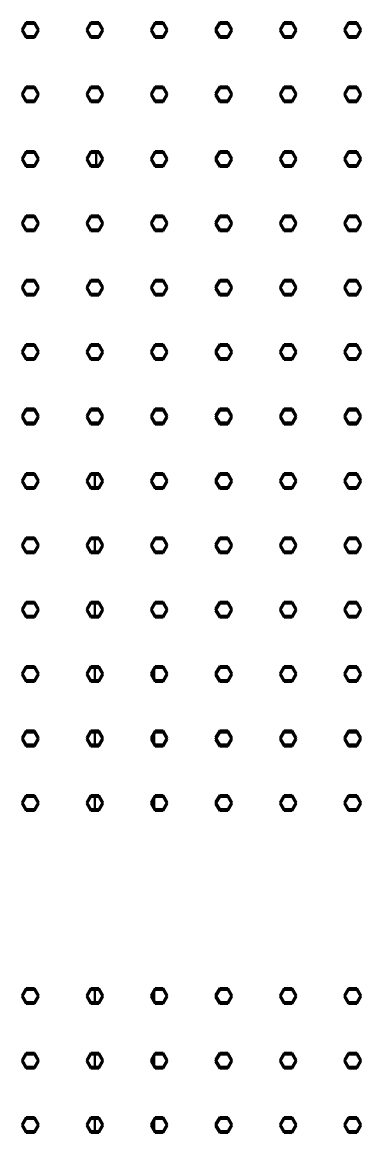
# Model space of a CAD drawing. Header units: millimetres. Extents: x 0 to 60, y -13 to 120.
# Drawn here: x 17.7 to 27.71, y 20.3 to 53.16 of the extents above; entities that cross this region are included whole.
import ezdxf

# ---------------------------------------------------------------- set-up
doc = ezdxf.new("R2010")
doc.units = ezdxf.units.MM
doc.layers.add('Visible (ANSI)', color=7, linetype='Continuous', lineweight=50)

msp = doc.modelspace()

# ---------------------------------------------------------------- linework, layer by layer
at = {"layer": 'Visible (ANSI)'}
for p, q in [((17.702, 52.956), (17.821, 53.163)), ((17.702, 52.906), (17.821, 53.112)), ((17.821, 52.75), (17.702, 52.956)), ((17.821, 52.699), (17.702, 52.906)), ((17.821, 53.163), (18.06, 53.163)), ((17.821, 53.112), (18.06, 53.112)), ((18.06, 53.163), (18.179, 52.956)), ((18.06, 53.112), (18.179, 52.906)), ((18.179, 52.956), (18.06, 52.75)), ((18.179, 52.906), (18.06, 52.699)), ((19.607, 52.956), (19.727, 53.163)), ((19.607, 52.906), (19.727, 53.112)), ((19.727, 52.75), (19.607, 52.956)), ((19.727, 52.699), (19.607, 52.906)), ((19.727, 53.163), (19.965, 53.163)), ((19.727, 53.112), (19.965, 53.112)), ((19.965, 53.163), (20.085, 52.956)), ((19.965, 53.112), (20.085, 52.906)), ((20.085, 52.956), (19.965, 52.75)), ((20.085, 52.906), (19.965, 52.699)), ((21.513, 52.956), (21.632, 53.163)), ((21.513, 52.906), (21.632, 53.112)), ((21.632, 52.75), (21.513, 52.956)), ((21.632, 52.699), (21.513, 52.906)), ((21.632, 53.163), (21.871, 53.163)), ((21.632, 53.112), (21.871, 53.112)), ((21.871, 53.163), (21.99, 52.956)), ((21.871, 53.112), (21.99, 52.906)), ((21.99, 52.956), (21.871, 52.75)), ((21.99, 52.906), (21.871, 52.699)), ((23.418, 52.956), (23.538, 53.163)), ((23.418, 52.906), (23.538, 53.112)), ((23.538, 52.75), (23.418, 52.956)), ((23.538, 52.699), (23.418, 52.906)), ((23.538, 53.163), (23.776, 53.163)), ((23.538, 53.112), (23.776, 53.112)), ((23.776, 53.163), (23.896, 52.956)), ((23.776, 53.112), (23.896, 52.906)), ((23.896, 52.956), (23.776, 52.75)), ((23.896, 52.906), (23.776, 52.699)), ((25.324, 52.956), (25.443, 53.163)), ((25.324, 52.906), (25.443, 53.112)), ((25.443, 52.75), (25.324, 52.956)), ((25.443, 52.699), (25.324, 52.906)), ((25.443, 53.163), (25.682, 53.163)), ((25.443, 53.112), (25.682, 53.112)), ((25.682, 53.163), (25.801, 52.956)), ((25.682, 53.112), (25.801, 52.906)), ((25.801, 52.956), (25.682, 52.75)), ((25.801, 52.906), (25.682, 52.699)), ((27.229, 52.956), (27.349, 53.163)), ((27.229, 52.906), (27.349, 53.112)), ((27.349, 52.75), (27.229, 52.956)), ((27.349, 52.699), (27.229, 52.906)), ((27.349, 53.163), (27.588, 53.163)), ((27.349, 53.112), (27.588, 53.112)), ((27.588, 53.163), (27.707, 52.956)), ((27.588, 53.112), (27.707, 52.906)), ((27.707, 52.956), (27.588, 52.75)), ((27.707, 52.906), (27.588, 52.699)), ((18.06, 52.75), (17.821, 52.75)), ((18.06, 52.699), (17.821, 52.699)), ((19.965, 52.75), (19.727, 52.75)), ((19.965, 52.699), (19.727, 52.699)), ((21.871, 52.75), (21.632, 52.75)), ((21.871, 52.699), (21.632, 52.699)), ((23.776, 52.75), (23.538, 52.75)), ((23.776, 52.699), (23.538, 52.699)), ((25.682, 52.75), (25.443, 52.75)), ((25.682, 52.699), (25.443, 52.699)), ((27.588, 52.75), (27.349, 52.75)), ((27.588, 52.699), (27.349, 52.699)), ((17.702, 51.051), (17.821, 51.258)), ((17.702, 51), (17.821, 51.207)), ((17.821, 50.844), (17.702, 51.051)), ((17.821, 50.793), (17.702, 51)), ((17.821, 51.258), (18.06, 51.258)), ((17.821, 51.207), (18.06, 51.207)), ((18.06, 51.258), (18.179, 51.051)), ((18.06, 51.207), (18.179, 51)), ((18.179, 51.051), (18.06, 50.844)), ((18.179, 51), (18.06, 50.793)), ((19.607, 51.051), (19.727, 51.258)), ((19.607, 51), (19.727, 51.207)), ((19.727, 50.844), (19.607, 51.051)), ((19.727, 50.793), (19.607, 51)), ((19.727, 51.258), (19.965, 51.258)), ((19.727, 51.207), (19.965, 51.207)), ((19.965, 51.258), (20.085, 51.051)), ((19.965, 51.207), (20.085, 51)), ((20.085, 51.051), (19.965, 50.844)), ((20.085, 51), (19.965, 50.793)), ((21.513, 51.051), (21.632, 51.258)), ((21.513, 51), (21.632, 51.207)), ((21.632, 50.844), (21.513, 51.051)), ((21.632, 50.793), (21.513, 51)), ((21.632, 51.258), (21.871, 51.258)), ((21.632, 51.207), (21.871, 51.207)), ((21.871, 51.258), (21.99, 51.051)), ((21.871, 51.207), (21.99, 51)), ((21.99, 51.051), (21.871, 50.844)), ((21.99, 51), (21.871, 50.793)), ((23.418, 51.051), (23.538, 51.258)), ((23.418, 51), (23.538, 51.207)), ((23.538, 50.844), (23.418, 51.051)), ((23.538, 50.793), (23.418, 51)), ((23.538, 51.258), (23.776, 51.258)), ((23.538, 51.207), (23.776, 51.207)), ((23.776, 51.258), (23.896, 51.051)), ((23.776, 51.207), (23.896, 51)), ((23.896, 51.051), (23.776, 50.844)), ((23.896, 51), (23.776, 50.793)), ((25.324, 51.051), (25.443, 51.258)), ((25.324, 51), (25.443, 51.207)), ((25.443, 50.844), (25.324, 51.051)), ((25.443, 50.793), (25.324, 51)), ((25.443, 51.258), (25.682, 51.258)), ((25.443, 51.207), (25.682, 51.207)), ((25.682, 51.258), (25.801, 51.051)), ((25.682, 51.207), (25.801, 51)), ((25.801, 51.051), (25.682, 50.844)), ((25.801, 51), (25.682, 50.793)), ((27.229, 51.051), (27.349, 51.258)), ((27.229, 51), (27.349, 51.207)), ((27.349, 50.844), (27.229, 51.051)), ((27.349, 50.793), (27.229, 51)), ((27.349, 51.258), (27.588, 51.258)), ((27.349, 51.207), (27.588, 51.207)), ((27.588, 51.258), (27.707, 51.051)), ((27.588, 51.207), (27.707, 51)), ((27.707, 51.051), (27.588, 50.844)), ((27.707, 51), (27.588, 50.793)), ((18.06, 50.844), (17.821, 50.844)), ((18.06, 50.793), (17.821, 50.793)), ((19.965, 50.844), (19.727, 50.844)), ((19.965, 50.793), (19.727, 50.793)), ((21.871, 50.844), (21.632, 50.844)), ((21.871, 50.793), (21.632, 50.793)), ((23.776, 50.844), (23.538, 50.844)), ((23.776, 50.793), (23.538, 50.793)), ((25.682, 50.844), (25.443, 50.844)), ((25.682, 50.793), (25.443, 50.793)), ((27.588, 50.844), (27.349, 50.844)), ((27.588, 50.793), (27.349, 50.793)), ((17.702, 49.145), (17.821, 49.352)), ((17.702, 49.094), (17.821, 49.301)), ((17.821, 49.352), (18.06, 49.352)), ((17.821, 49.301), (18.06, 49.301)), ((18.06, 49.352), (18.179, 49.145)), ((18.06, 49.301), (18.179, 49.094)), ((19.607, 49.145), (19.727, 49.352)), ((19.607, 49.094), (19.727, 49.301)), ((19.727, 49.352), (19.965, 49.352)), ((19.727, 49.301), (19.965, 49.301)), ((19.889, 48.938), (19.889, 49.301)), ((19.965, 49.352), (20.085, 49.145)), ((19.965, 49.301), (20.085, 49.094)), ((21.513, 49.145), (21.632, 49.352)), ((21.513, 49.094), (21.632, 49.301)), ((21.632, 49.352), (21.871, 49.352)), ((21.632, 49.301), (21.871, 49.301)), ((21.871, 49.352), (21.99, 49.145)), ((21.871, 49.301), (21.99, 49.094)), ((23.418, 49.145), (23.538, 49.352)), ((23.418, 49.094), (23.538, 49.301)), ((23.538, 49.352), (23.776, 49.352)), ((23.538, 49.301), (23.776, 49.301)), ((23.776, 49.352), (23.896, 49.145)), ((23.776, 49.301), (23.896, 49.094)), ((25.324, 49.145), (25.443, 49.352)), ((25.324, 49.094), (25.443, 49.301)), ((25.443, 49.352), (25.682, 49.352)), ((25.443, 49.301), (25.682, 49.301)), ((25.682, 49.352), (25.801, 49.145)), ((25.682, 49.301), (25.801, 49.094)), ((27.229, 49.145), (27.349, 49.352)), ((27.229, 49.094), (27.349, 49.301)), ((27.349, 49.352), (27.588, 49.352)), ((27.349, 49.301), (27.588, 49.301)), ((27.588, 49.352), (27.707, 49.145)), ((27.588, 49.301), (27.707, 49.094)), ((17.821, 48.938), (17.702, 49.145)), ((17.821, 48.888), (17.702, 49.094)), ((18.179, 49.145), (18.06, 48.938)), ((18.179, 49.094), (18.06, 48.888)), ((19.727, 48.938), (19.607, 49.145)), ((19.727, 48.888), (19.607, 49.094)), ((20.085, 49.145), (19.965, 48.938)), ((20.085, 49.094), (19.965, 48.888)), ((21.632, 48.938), (21.513, 49.145)), ((21.632, 48.888), (21.513, 49.094)), ((21.99, 49.145), (21.871, 48.938)), ((21.99, 49.094), (21.871, 48.888)), ((23.538, 48.938), (23.418, 49.145)), ((23.538, 48.888), (23.418, 49.094)), ((23.896, 49.145), (23.776, 48.938)), ((23.896, 49.094), (23.776, 48.888)), ((25.443, 48.938), (25.324, 49.145)), ((25.443, 48.888), (25.324, 49.094)), ((25.801, 49.145), (25.682, 48.938)), ((25.801, 49.094), (25.682, 48.888)), ((27.349, 48.938), (27.229, 49.145)), ((27.349, 48.888), (27.229, 49.094)), ((27.707, 49.145), (27.588, 48.938)), ((27.707, 49.094), (27.588, 48.888)), ((18.06, 48.938), (17.821, 48.938)), ((18.06, 48.888), (17.821, 48.888)), ((19.965, 48.938), (19.727, 48.938)), ((19.965, 48.888), (19.727, 48.888)), ((21.871, 48.938), (21.632, 48.938)), ((21.871, 48.888), (21.632, 48.888)), ((23.776, 48.938), (23.538, 48.938)), ((23.776, 48.888), (23.538, 48.888)), ((25.682, 48.938), (25.443, 48.938)), ((25.682, 48.888), (25.443, 48.888)), ((27.588, 48.938), (27.349, 48.938)), ((27.588, 48.888), (27.349, 48.888)), ((17.702, 47.24), (17.821, 47.447)), ((17.702, 47.189), (17.821, 47.396)), ((17.821, 47.447), (18.06, 47.447)), ((17.821, 47.396), (18.06, 47.396)), ((18.06, 47.447), (18.179, 47.24)), ((18.06, 47.396), (18.179, 47.189)), ((19.607, 47.24), (19.727, 47.447)), ((19.607, 47.189), (19.727, 47.396)), ((19.727, 47.447), (19.965, 47.447)), ((19.727, 47.396), (19.965, 47.396)), ((19.965, 47.447), (20.085, 47.24)), ((19.965, 47.396), (20.085, 47.189)), ((21.513, 47.24), (21.632, 47.447)), ((21.513, 47.189), (21.632, 47.396)), ((21.632, 47.447), (21.871, 47.447)), ((21.632, 47.396), (21.871, 47.396)), ((21.871, 47.447), (21.99, 47.24)), ((21.871, 47.396), (21.99, 47.189)), ((23.418, 47.24), (23.538, 47.447)), ((23.418, 47.189), (23.538, 47.396)), ((23.538, 47.447), (23.776, 47.447)), ((23.538, 47.396), (23.776, 47.396)), ((23.776, 47.447), (23.896, 47.24)), ((23.776, 47.396), (23.896, 47.189)), ((25.324, 47.24), (25.443, 47.447)), ((25.324, 47.189), (25.443, 47.396)), ((25.443, 47.447), (25.682, 47.447)), ((25.443, 47.396), (25.682, 47.396)), ((25.682, 47.447), (25.801, 47.24)), ((25.682, 47.396), (25.801, 47.189)), ((27.229, 47.24), (27.349, 47.447)), ((27.229, 47.189), (27.349, 47.396)), ((27.349, 47.447), (27.588, 47.447)), ((27.349, 47.396), (27.588, 47.396)), ((27.588, 47.447), (27.707, 47.24)), ((27.588, 47.396), (27.707, 47.189)), ((17.821, 47.033), (17.702, 47.24)), ((17.821, 46.982), (17.702, 47.189)), ((18.06, 47.033), (17.821, 47.033)), ((18.179, 47.24), (18.06, 47.033)), ((18.179, 47.189), (18.06, 46.982)), ((19.727, 47.033), (19.607, 47.24)), ((19.727, 46.982), (19.607, 47.189)), ((19.965, 47.033), (19.727, 47.033)), ((20.085, 47.24), (19.965, 47.033)), ((20.085, 47.189), (19.965, 46.982)), ((21.632, 47.033), (21.513, 47.24)), ((21.632, 46.982), (21.513, 47.189)), ((21.871, 47.033), (21.632, 47.033)), ((21.99, 47.24), (21.871, 47.033)), ((21.99, 47.189), (21.871, 46.982)), ((23.538, 47.033), (23.418, 47.24)), ((23.538, 46.982), (23.418, 47.189)), ((23.776, 47.033), (23.538, 47.033)), ((23.896, 47.24), (23.776, 47.033)), ((23.896, 47.189), (23.776, 46.982)), ((25.443, 47.033), (25.324, 47.24)), ((25.443, 46.982), (25.324, 47.189)), ((25.682, 47.033), (25.443, 47.033)), ((25.801, 47.24), (25.682, 47.033)), ((25.801, 47.189), (25.682, 46.982)), ((27.349, 47.033), (27.229, 47.24)), ((27.349, 46.982), (27.229, 47.189)), ((27.588, 47.033), (27.349, 47.033)), ((27.707, 47.24), (27.588, 47.033)), ((27.707, 47.189), (27.588, 46.982)), ((18.06, 46.982), (17.821, 46.982)), ((19.965, 46.982), (19.727, 46.982)), ((21.871, 46.982), (21.632, 46.982)), ((23.776, 46.982), (23.538, 46.982)), ((25.682, 46.982), (25.443, 46.982)), ((27.588, 46.982), (27.349, 46.982)), ((17.702, 45.334), (17.821, 45.541)), ((17.702, 45.283), (17.821, 45.49)), ((17.821, 45.541), (18.06, 45.541)), ((17.821, 45.49), (18.06, 45.49)), ((18.06, 45.541), (18.179, 45.334)), ((18.06, 45.49), (18.179, 45.283)), ((19.607, 45.334), (19.727, 45.541)), ((19.607, 45.283), (19.727, 45.49)), ((19.727, 45.541), (19.965, 45.541)), ((19.727, 45.49), (19.965, 45.49)), ((19.965, 45.541), (20.085, 45.334)), ((19.965, 45.49), (20.085, 45.283)), ((21.513, 45.334), (21.632, 45.541)), ((21.513, 45.283), (21.632, 45.49)), ((21.632, 45.541), (21.871, 45.541)), ((21.632, 45.49), (21.871, 45.49)), ((21.871, 45.541), (21.99, 45.334)), ((21.871, 45.49), (21.99, 45.283)), ((23.418, 45.334), (23.538, 45.541)), ((23.418, 45.283), (23.538, 45.49)), ((23.538, 45.541), (23.776, 45.541)), ((23.538, 45.49), (23.776, 45.49)), ((23.776, 45.541), (23.896, 45.334)), ((23.776, 45.49), (23.896, 45.283)), ((25.324, 45.334), (25.443, 45.541)), ((25.324, 45.283), (25.443, 45.49)), ((25.443, 45.541), (25.682, 45.541)), ((25.443, 45.49), (25.682, 45.49)), ((25.682, 45.541), (25.801, 45.334)), ((25.682, 45.49), (25.801, 45.283)), ((27.229, 45.334), (27.349, 45.541)), ((27.229, 45.283), (27.349, 45.49)), ((27.349, 45.541), (27.588, 45.541)), ((27.349, 45.49), (27.588, 45.49)), ((27.588, 45.541), (27.707, 45.334)), ((27.588, 45.49), (27.707, 45.283)), ((17.821, 45.127), (17.702, 45.334)), ((17.821, 45.076), (17.702, 45.283)), ((18.06, 45.127), (17.821, 45.127)), ((18.06, 45.076), (17.821, 45.076)), ((18.179, 45.334), (18.06, 45.127)), ((18.179, 45.283), (18.06, 45.076)), ((19.727, 45.127), (19.607, 45.334)), ((19.727, 45.076), (19.607, 45.283)), ((19.965, 45.127), (19.727, 45.127)), ((19.965, 45.076), (19.727, 45.076)), ((20.085, 45.334), (19.965, 45.127)), ((20.085, 45.283), (19.965, 45.076)), ((21.632, 45.127), (21.513, 45.334)), ((21.632, 45.076), (21.513, 45.283)), ((21.871, 45.127), (21.632, 45.127)), ((21.871, 45.076), (21.632, 45.076)), ((21.99, 45.334), (21.871, 45.127)), ((21.99, 45.283), (21.871, 45.076)), ((23.538, 45.127), (23.418, 45.334)), ((23.538, 45.076), (23.418, 45.283)), ((23.776, 45.127), (23.538, 45.127)), ((23.776, 45.076), (23.538, 45.076)), ((23.896, 45.334), (23.776, 45.127)), ((23.896, 45.283), (23.776, 45.076)), ((25.443, 45.127), (25.324, 45.334)), ((25.443, 45.076), (25.324, 45.283)), ((25.682, 45.127), (25.443, 45.127)), ((25.682, 45.076), (25.443, 45.076)), ((25.801, 45.334), (25.682, 45.127)), ((25.801, 45.283), (25.682, 45.076)), ((27.349, 45.127), (27.229, 45.334)), ((27.349, 45.076), (27.229, 45.283)), ((27.588, 45.127), (27.349, 45.127)), ((27.588, 45.076), (27.349, 45.076)), ((27.707, 45.334), (27.588, 45.127)), ((27.707, 45.283), (27.588, 45.076)), ((17.702, 43.429), (17.821, 43.635)), ((17.702, 43.378), (17.821, 43.585)), ((17.821, 43.222), (17.702, 43.429)), ((17.821, 43.171), (17.702, 43.378)), ((17.821, 43.635), (18.06, 43.635)), ((17.821, 43.585), (18.06, 43.585)), ((18.06, 43.635), (18.179, 43.429)), ((18.06, 43.585), (18.179, 43.378)), ((18.179, 43.429), (18.06, 43.222)), ((18.179, 43.378), (18.06, 43.171)), ((19.607, 43.429), (19.727, 43.635)), ((19.607, 43.378), (19.727, 43.585)), ((19.727, 43.222), (19.607, 43.429)), ((19.727, 43.171), (19.607, 43.378)), ((19.727, 43.635), (19.965, 43.635)), ((19.727, 43.585), (19.965, 43.585)), ((19.965, 43.635), (20.085, 43.429)), ((19.965, 43.585), (20.085, 43.378)), ((20.085, 43.429), (19.965, 43.222)), ((20.085, 43.378), (19.965, 43.171)), ((21.513, 43.429), (21.632, 43.635)), ((21.513, 43.378), (21.632, 43.585)), ((21.632, 43.222), (21.513, 43.429)), ((21.632, 43.171), (21.513, 43.378)), ((21.632, 43.635), (21.871, 43.635)), ((21.632, 43.585), (21.871, 43.585)), ((21.871, 43.635), (21.99, 43.429)), ((21.871, 43.585), (21.99, 43.378)), ((21.99, 43.429), (21.871, 43.222)), ((21.99, 43.378), (21.871, 43.171)), ((23.418, 43.429), (23.538, 43.635)), ((23.418, 43.378), (23.538, 43.585)), ((23.538, 43.222), (23.418, 43.429)), ((23.538, 43.171), (23.418, 43.378)), ((23.538, 43.635), (23.776, 43.635)), ((23.538, 43.585), (23.776, 43.585)), ((23.776, 43.635), (23.896, 43.429)), ((23.776, 43.585), (23.896, 43.378)), ((23.896, 43.429), (23.776, 43.222)), ((23.896, 43.378), (23.776, 43.171)), ((25.324, 43.429), (25.443, 43.635)), ((25.324, 43.378), (25.443, 43.585)), ((25.443, 43.222), (25.324, 43.429)), ((25.443, 43.171), (25.324, 43.378)), ((25.443, 43.635), (25.682, 43.635)), ((25.443, 43.585), (25.682, 43.585)), ((25.682, 43.635), (25.801, 43.429)), ((25.682, 43.585), (25.801, 43.378)), ((25.801, 43.429), (25.682, 43.222)), ((25.801, 43.378), (25.682, 43.171)), ((27.229, 43.429), (27.349, 43.635)), ((27.229, 43.378), (27.349, 43.585)), ((27.349, 43.222), (27.229, 43.429)), ((27.349, 43.171), (27.229, 43.378)), ((27.349, 43.635), (27.588, 43.635)), ((27.349, 43.585), (27.588, 43.585)), ((27.588, 43.635), (27.707, 43.429)), ((27.588, 43.585), (27.707, 43.378)), ((27.707, 43.429), (27.588, 43.222)), ((27.707, 43.378), (27.588, 43.171)), ((18.06, 43.222), (17.821, 43.222)), ((18.06, 43.171), (17.821, 43.171)), ((19.965, 43.222), (19.727, 43.222)), ((19.965, 43.171), (19.727, 43.171)), ((21.871, 43.222), (21.632, 43.222)), ((21.871, 43.171), (21.632, 43.171)), ((23.776, 43.222), (23.538, 43.222)), ((23.776, 43.171), (23.538, 43.171)), ((25.682, 43.222), (25.443, 43.222)), ((25.682, 43.171), (25.443, 43.171)), ((27.588, 43.222), (27.349, 43.222)), ((27.588, 43.171), (27.349, 43.171)), ((17.702, 41.523), (17.821, 41.73)), ((17.702, 41.472), (17.821, 41.679)), ((17.821, 41.316), (17.702, 41.523)), ((17.821, 41.265), (17.702, 41.472)), ((17.821, 41.73), (18.06, 41.73)), ((17.821, 41.679), (18.06, 41.679)), ((18.06, 41.73), (18.179, 41.523)), ((18.06, 41.679), (18.179, 41.472)), ((18.179, 41.523), (18.06, 41.316)), ((18.179, 41.472), (18.06, 41.265)), ((19.607, 41.523), (19.727, 41.73)), ((19.607, 41.472), (19.727, 41.679)), ((19.727, 41.316), (19.607, 41.523)), ((19.727, 41.265), (19.607, 41.472)), ((19.727, 41.73), (19.965, 41.73)), ((19.727, 41.679), (19.965, 41.679)), ((19.965, 41.73), (20.085, 41.523)), ((19.965, 41.679), (20.085, 41.472)), ((20.085, 41.523), (19.965, 41.316)), ((20.085, 41.472), (19.965, 41.265)), ((21.513, 41.523), (21.632, 41.73)), ((21.513, 41.472), (21.632, 41.679)), ((21.632, 41.316), (21.513, 41.523)), ((21.632, 41.265), (21.513, 41.472)), ((21.632, 41.73), (21.871, 41.73)), ((21.632, 41.679), (21.871, 41.679)), ((21.871, 41.73), (21.99, 41.523)), ((21.871, 41.679), (21.99, 41.472)), ((21.99, 41.523), (21.871, 41.316)), ((21.99, 41.472), (21.871, 41.265)), ((23.418, 41.523), (23.538, 41.73)), ((23.418, 41.472), (23.538, 41.679)), ((23.538, 41.316), (23.418, 41.523)), ((23.538, 41.265), (23.418, 41.472)), ((23.538, 41.73), (23.776, 41.73)), ((23.538, 41.679), (23.776, 41.679)), ((23.776, 41.73), (23.896, 41.523)), ((23.776, 41.679), (23.896, 41.472)), ((23.896, 41.523), (23.776, 41.316)), ((23.896, 41.472), (23.776, 41.265)), ((25.324, 41.523), (25.443, 41.73)), ((25.324, 41.472), (25.443, 41.679)), ((25.443, 41.316), (25.324, 41.523)), ((25.443, 41.265), (25.324, 41.472)), ((25.443, 41.73), (25.682, 41.73)), ((25.443, 41.679), (25.682, 41.679)), ((25.682, 41.73), (25.801, 41.523)), ((25.682, 41.679), (25.801, 41.472)), ((25.801, 41.523), (25.682, 41.316)), ((25.801, 41.472), (25.682, 41.265)), ((27.229, 41.523), (27.349, 41.73)), ((27.229, 41.472), (27.349, 41.679)), ((27.349, 41.316), (27.229, 41.523)), ((27.349, 41.265), (27.229, 41.472)), ((27.349, 41.73), (27.588, 41.73)), ((27.349, 41.679), (27.588, 41.679)), ((27.588, 41.73), (27.707, 41.523)), ((27.588, 41.679), (27.707, 41.472)), ((27.707, 41.523), (27.588, 41.316)), ((27.707, 41.472), (27.588, 41.265)), ((18.06, 41.316), (17.821, 41.316)), ((18.06, 41.265), (17.821, 41.265)), ((19.965, 41.316), (19.727, 41.316)), ((19.965, 41.265), (19.727, 41.265)), ((21.871, 41.316), (21.632, 41.316)), ((21.871, 41.265), (21.632, 41.265)), ((23.776, 41.316), (23.538, 41.316)), ((23.776, 41.265), (23.538, 41.265)), ((25.682, 41.316), (25.443, 41.316)), ((25.682, 41.265), (25.443, 41.265)), ((27.588, 41.316), (27.349, 41.316)), ((27.588, 41.265), (27.349, 41.265)), ((17.702, 39.617), (17.821, 39.824)), ((17.702, 39.567), (17.821, 39.773)), ((17.821, 39.824), (18.06, 39.824)), ((17.821, 39.773), (18.06, 39.773)), ((18.06, 39.824), (18.179, 39.617)), ((18.06, 39.773), (18.179, 39.567)), ((19.607, 39.617), (19.727, 39.824)), ((19.607, 39.567), (19.727, 39.773)), ((19.727, 39.824), (19.965, 39.824)), ((19.727, 39.773), (19.965, 39.773)), ((19.846, 39.411), (19.846, 39.773)), ((19.965, 39.824), (20.085, 39.617)), ((19.965, 39.773), (20.085, 39.567)), ((21.513, 39.617), (21.632, 39.824)), ((21.513, 39.567), (21.632, 39.773)), ((21.632, 39.824), (21.871, 39.824)), ((21.632, 39.773), (21.871, 39.773)), ((21.871, 39.824), (21.99, 39.617)), ((21.871, 39.773), (21.99, 39.567)), ((23.418, 39.617), (23.538, 39.824)), ((23.418, 39.567), (23.538, 39.773)), ((23.538, 39.824), (23.776, 39.824)), ((23.538, 39.773), (23.776, 39.773)), ((23.776, 39.824), (23.896, 39.617)), ((23.776, 39.773), (23.896, 39.567)), ((25.324, 39.617), (25.443, 39.824)), ((25.324, 39.567), (25.443, 39.773)), ((25.443, 39.824), (25.682, 39.824)), ((25.443, 39.773), (25.682, 39.773)), ((25.682, 39.824), (25.801, 39.617)), ((25.682, 39.773), (25.801, 39.567)), ((27.229, 39.617), (27.349, 39.824)), ((27.229, 39.567), (27.349, 39.773)), ((27.349, 39.824), (27.588, 39.824)), ((27.349, 39.773), (27.588, 39.773)), ((27.588, 39.824), (27.707, 39.617)), ((27.588, 39.773), (27.707, 39.567)), ((17.821, 39.411), (17.702, 39.617)), ((17.821, 39.36), (17.702, 39.567)), ((18.179, 39.617), (18.06, 39.411)), ((18.179, 39.567), (18.06, 39.36)), ((19.727, 39.411), (19.607, 39.617)), ((19.727, 39.36), (19.607, 39.567)), ((20.085, 39.617), (19.965, 39.411)), ((20.085, 39.567), (19.965, 39.36)), ((21.632, 39.411), (21.513, 39.617)), ((21.632, 39.36), (21.513, 39.567)), ((21.99, 39.617), (21.871, 39.411)), ((21.99, 39.567), (21.871, 39.36)), ((23.538, 39.411), (23.418, 39.617)), ((23.538, 39.36), (23.418, 39.567)), ((23.896, 39.617), (23.776, 39.411)), ((23.896, 39.567), (23.776, 39.36)), ((25.443, 39.411), (25.324, 39.617)), ((25.443, 39.36), (25.324, 39.567)), ((25.801, 39.617), (25.682, 39.411)), ((25.801, 39.567), (25.682, 39.36)), ((27.349, 39.411), (27.229, 39.617)), ((27.349, 39.36), (27.229, 39.567)), ((27.707, 39.617), (27.588, 39.411)), ((27.707, 39.567), (27.588, 39.36)), ((18.06, 39.411), (17.821, 39.411)), ((18.06, 39.36), (17.821, 39.36)), ((19.965, 39.411), (19.727, 39.411)), ((19.965, 39.36), (19.727, 39.36)), ((21.871, 39.411), (21.632, 39.411)), ((21.871, 39.36), (21.632, 39.36)), ((23.776, 39.411), (23.538, 39.411)), ((23.776, 39.36), (23.538, 39.36)), ((25.682, 39.411), (25.443, 39.411)), ((25.682, 39.36), (25.443, 39.36)), ((27.588, 39.411), (27.349, 39.411)), ((27.588, 39.36), (27.349, 39.36)), ((17.702, 37.712), (17.821, 37.919)), ((17.702, 37.661), (17.821, 37.868)), ((17.821, 37.919), (18.06, 37.919)), ((17.821, 37.868), (18.06, 37.868)), ((18.06, 37.919), (18.179, 37.712)), ((18.06, 37.868), (18.179, 37.661)), ((19.607, 37.712), (19.727, 37.919)), ((19.607, 37.661), (19.727, 37.868)), ((19.727, 37.919), (19.965, 37.919)), ((19.727, 37.868), (19.965, 37.868)), ((19.846, 37.505), (19.846, 37.868)), ((19.965, 37.919), (20.085, 37.712)), ((19.965, 37.868), (20.085, 37.661)), ((21.513, 37.712), (21.632, 37.919)), ((21.513, 37.661), (21.632, 37.868)), ((21.632, 37.919), (21.871, 37.919)), ((21.632, 37.868), (21.871, 37.868)), ((21.871, 37.919), (21.99, 37.712)), ((21.871, 37.868), (21.99, 37.661)), ((23.418, 37.712), (23.538, 37.919)), ((23.418, 37.661), (23.538, 37.868)), ((23.538, 37.919), (23.776, 37.919)), ((23.538, 37.868), (23.776, 37.868)), ((23.776, 37.919), (23.896, 37.712)), ((23.776, 37.868), (23.896, 37.661)), ((25.324, 37.712), (25.443, 37.919)), ((25.324, 37.661), (25.443, 37.868)), ((25.443, 37.919), (25.682, 37.919)), ((25.443, 37.868), (25.682, 37.868)), ((25.682, 37.919), (25.801, 37.712)), ((25.682, 37.868), (25.801, 37.661)), ((27.229, 37.712), (27.349, 37.919)), ((27.229, 37.661), (27.349, 37.868)), ((27.349, 37.919), (27.588, 37.919)), ((27.349, 37.868), (27.588, 37.868)), ((27.588, 37.919), (27.707, 37.712)), ((27.588, 37.868), (27.707, 37.661)), ((17.821, 37.505), (17.702, 37.712)), ((17.821, 37.454), (17.702, 37.661)), ((18.06, 37.505), (17.821, 37.505)), ((18.179, 37.712), (18.06, 37.505)), ((18.179, 37.661), (18.06, 37.454)), ((19.727, 37.505), (19.607, 37.712)), ((19.727, 37.454), (19.607, 37.661)), ((19.965, 37.505), (19.727, 37.505)), ((20.085, 37.712), (19.965, 37.505)), ((20.085, 37.661), (19.965, 37.454)), ((21.632, 37.505), (21.513, 37.712)), ((21.632, 37.454), (21.513, 37.661)), ((21.871, 37.505), (21.632, 37.505)), ((21.99, 37.712), (21.871, 37.505)), ((21.99, 37.661), (21.871, 37.454)), ((23.538, 37.505), (23.418, 37.712)), ((23.538, 37.454), (23.418, 37.661)), ((23.776, 37.505), (23.538, 37.505)), ((23.896, 37.712), (23.776, 37.505)), ((23.896, 37.661), (23.776, 37.454)), ((25.443, 37.505), (25.324, 37.712)), ((25.443, 37.454), (25.324, 37.661)), ((25.682, 37.505), (25.443, 37.505)), ((25.801, 37.712), (25.682, 37.505)), ((25.801, 37.661), (25.682, 37.454)), ((27.349, 37.505), (27.229, 37.712)), ((27.349, 37.454), (27.229, 37.661)), ((27.588, 37.505), (27.349, 37.505)), ((27.707, 37.712), (27.588, 37.505)), ((27.707, 37.661), (27.588, 37.454)), ((18.06, 37.454), (17.821, 37.454)), ((19.965, 37.454), (19.727, 37.454)), ((21.871, 37.454), (21.632, 37.454)), ((23.776, 37.454), (23.538, 37.454)), ((25.682, 37.454), (25.443, 37.454)), ((27.588, 37.454), (27.349, 37.454)), ((17.702, 35.806), (17.821, 36.013)), ((17.702, 35.755), (17.821, 35.962)), ((17.821, 36.013), (18.06, 36.013)), ((17.821, 35.962), (18.06, 35.962)), ((18.06, 36.013), (18.179, 35.806)), ((18.06, 35.962), (18.179, 35.755)), ((19.607, 35.806), (19.727, 36.013)), ((19.607, 35.755), (19.727, 35.962)), ((19.727, 36.013), (19.965, 36.013)), ((19.727, 35.962), (19.965, 35.962)), ((19.846, 35.599), (19.846, 35.962)), ((19.965, 36.013), (20.085, 35.806)), ((19.965, 35.962), (20.085, 35.755)), ((21.513, 35.806), (21.632, 36.013)), ((21.513, 35.755), (21.632, 35.962)), ((21.632, 36.013), (21.871, 36.013)), ((21.632, 35.962), (21.871, 35.962)), ((21.871, 36.013), (21.99, 35.806)), ((21.871, 35.962), (21.99, 35.755)), ((23.418, 35.806), (23.538, 36.013)), ((23.418, 35.755), (23.538, 35.962)), ((23.538, 36.013), (23.776, 36.013)), ((23.538, 35.962), (23.776, 35.962)), ((23.776, 36.013), (23.896, 35.806)), ((23.776, 35.962), (23.896, 35.755)), ((25.324, 35.806), (25.443, 36.013)), ((25.324, 35.755), (25.443, 35.962)), ((25.443, 36.013), (25.682, 36.013)), ((25.443, 35.962), (25.682, 35.962)), ((25.682, 36.013), (25.801, 35.806)), ((25.682, 35.962), (25.801, 35.755)), ((27.229, 35.806), (27.349, 36.013)), ((27.229, 35.755), (27.349, 35.962)), ((27.349, 36.013), (27.588, 36.013)), ((27.349, 35.962), (27.588, 35.962)), ((27.588, 36.013), (27.707, 35.806)), ((27.588, 35.962), (27.707, 35.755)), ((17.821, 35.599), (17.702, 35.806)), ((17.821, 35.549), (17.702, 35.755)), ((18.06, 35.599), (17.821, 35.599)), ((18.06, 35.549), (17.821, 35.549)), ((18.179, 35.806), (18.06, 35.599)), ((18.179, 35.755), (18.06, 35.549)), ((19.727, 35.599), (19.607, 35.806)), ((19.727, 35.549), (19.607, 35.755)), ((19.965, 35.599), (19.727, 35.599)), ((19.965, 35.549), (19.727, 35.549)), ((20.085, 35.806), (19.965, 35.599)), ((20.085, 35.755), (19.965, 35.549)), ((21.632, 35.599), (21.513, 35.806)), ((21.632, 35.549), (21.513, 35.755)), ((21.871, 35.599), (21.632, 35.599)), ((21.871, 35.549), (21.632, 35.549)), ((21.99, 35.806), (21.871, 35.599)), ((21.99, 35.755), (21.871, 35.549)), ((23.538, 35.599), (23.418, 35.806)), ((23.538, 35.549), (23.418, 35.755)), ((23.776, 35.599), (23.538, 35.599)), ((23.776, 35.549), (23.538, 35.549)), ((23.896, 35.806), (23.776, 35.599)), ((23.896, 35.755), (23.776, 35.549)), ((25.443, 35.599), (25.324, 35.806)), ((25.443, 35.549), (25.324, 35.755)), ((25.682, 35.599), (25.443, 35.599)), ((25.682, 35.549), (25.443, 35.549)), ((25.801, 35.806), (25.682, 35.599)), ((25.801, 35.755), (25.682, 35.549)), ((27.349, 35.599), (27.229, 35.806)), ((27.349, 35.549), (27.229, 35.755)), ((27.588, 35.599), (27.349, 35.599)), ((27.588, 35.549), (27.349, 35.549)), ((27.707, 35.806), (27.588, 35.599)), ((27.707, 35.755), (27.588, 35.549)), ((17.702, 33.901), (17.821, 34.108)), ((17.702, 33.85), (17.821, 34.057)), ((17.821, 33.694), (17.702, 33.901)), ((17.821, 33.643), (17.702, 33.85)), ((17.821, 34.108), (18.06, 34.108)), ((17.821, 34.057), (18.06, 34.057)), ((18.06, 34.108), (18.179, 33.901)), ((18.06, 34.057), (18.179, 33.85)), ((18.179, 33.901), (18.06, 33.694)), ((18.179, 33.85), (18.06, 33.643)), ((19.607, 33.901), (19.727, 34.108)), ((19.607, 33.85), (19.727, 34.057)), ((19.727, 33.694), (19.607, 33.901)), ((19.727, 33.643), (19.607, 33.85)), ((19.727, 34.108), (19.965, 34.108)), ((19.727, 34.057), (19.965, 34.057)), ((19.846, 33.694), (19.846, 34.057)), ((19.965, 34.108), (20.085, 33.901)), ((19.965, 34.057), (20.085, 33.85)), ((20.085, 33.901), (19.965, 33.694)), ((20.085, 33.85), (19.965, 33.643)), ((21.513, 33.901), (21.632, 34.108)), ((21.513, 33.85), (21.632, 34.057)), ((21.632, 33.694), (21.513, 33.901)), ((21.632, 33.643), (21.513, 33.85)), ((21.601, 33.747), (21.601, 34.003)), ((21.632, 34.108), (21.871, 34.108)), ((21.632, 34.057), (21.871, 34.057)), ((21.871, 34.108), (21.99, 33.901)), ((21.871, 34.057), (21.99, 33.85)), ((21.99, 33.901), (21.871, 33.694)), ((21.99, 33.85), (21.871, 33.643)), ((23.418, 33.901), (23.538, 34.108)), ((23.418, 33.85), (23.538, 34.057)), ((23.538, 33.694), (23.418, 33.901)), ((23.538, 33.643), (23.418, 33.85)), ((23.538, 34.108), (23.776, 34.108)), ((23.538, 34.057), (23.776, 34.057)), ((23.776, 34.108), (23.896, 33.901)), ((23.776, 34.057), (23.896, 33.85)), ((23.896, 33.901), (23.776, 33.694)), ((23.896, 33.85), (23.776, 33.643)), ((25.324, 33.901), (25.443, 34.108)), ((25.324, 33.85), (25.443, 34.057)), ((25.443, 33.694), (25.324, 33.901)), ((25.443, 33.643), (25.324, 33.85)), ((25.443, 34.108), (25.682, 34.108)), ((25.443, 34.057), (25.682, 34.057)), ((25.682, 34.108), (25.801, 33.901)), ((25.682, 34.057), (25.801, 33.85)), ((25.801, 33.901), (25.682, 33.694)), ((25.801, 33.85), (25.682, 33.643)), ((27.229, 33.901), (27.349, 34.108)), ((27.229, 33.85), (27.349, 34.057)), ((27.349, 33.694), (27.229, 33.901)), ((27.349, 33.643), (27.229, 33.85)), ((27.349, 34.108), (27.588, 34.108)), ((27.349, 34.057), (27.588, 34.057)), ((27.588, 34.108), (27.707, 33.901)), ((27.588, 34.057), (27.707, 33.85)), ((27.707, 33.901), (27.588, 33.694)), ((27.707, 33.85), (27.588, 33.643)), ((18.06, 33.694), (17.821, 33.694)), ((18.06, 33.643), (17.821, 33.643)), ((19.965, 33.694), (19.727, 33.694)), ((19.965, 33.643), (19.727, 33.643)), ((21.871, 33.694), (21.632, 33.694)), ((21.871, 33.643), (21.632, 33.643)), ((23.776, 33.694), (23.538, 33.694)), ((23.776, 33.643), (23.538, 33.643)), ((25.682, 33.694), (25.443, 33.694)), ((25.682, 33.643), (25.443, 33.643)), ((27.588, 33.694), (27.349, 33.694)), ((27.588, 33.643), (27.349, 33.643)), ((17.702, 31.995), (17.821, 32.202)), ((17.702, 31.944), (17.821, 32.151)), ((17.821, 31.788), (17.702, 31.995)), ((17.821, 31.737), (17.702, 31.944)), ((17.821, 32.202), (18.06, 32.202)), ((17.821, 32.151), (18.06, 32.151)), ((18.06, 32.202), (18.179, 31.995)), ((18.06, 32.151), (18.179, 31.944)), ((18.179, 31.995), (18.06, 31.788)), ((18.179, 31.944), (18.06, 31.737)), ((19.607, 31.995), (19.727, 32.202)), ((19.607, 31.944), (19.727, 32.151)), ((19.727, 31.788), (19.607, 31.995)), ((19.727, 31.737), (19.607, 31.944)), ((19.727, 32.202), (19.965, 32.202)), ((19.727, 32.151), (19.965, 32.151)), ((19.846, 31.788), (19.846, 32.151)), ((19.965, 32.202), (20.085, 31.995)), ((19.965, 32.151), (20.085, 31.944)), ((20.085, 31.995), (19.965, 31.788)), ((20.085, 31.944), (19.965, 31.737)), ((21.513, 31.995), (21.632, 32.202)), ((21.513, 31.944), (21.632, 32.151)), ((21.632, 31.788), (21.513, 31.995)), ((21.632, 31.737), (21.513, 31.944)), ((21.601, 31.842), (21.601, 32.098)), ((21.632, 32.202), (21.871, 32.202)), ((21.632, 32.151), (21.871, 32.151)), ((21.871, 32.202), (21.99, 31.995)), ((21.871, 32.151), (21.99, 31.944)), ((21.99, 31.995), (21.871, 31.788)), ((21.99, 31.944), (21.871, 31.737)), ((23.418, 31.995), (23.538, 32.202)), ((23.418, 31.944), (23.538, 32.151)), ((23.538, 31.788), (23.418, 31.995)), ((23.538, 31.737), (23.418, 31.944)), ((23.538, 32.202), (23.776, 32.202)), ((23.538, 32.151), (23.776, 32.151)), ((23.776, 32.202), (23.896, 31.995)), ((23.776, 32.151), (23.896, 31.944)), ((23.896, 31.995), (23.776, 31.788)), ((23.896, 31.944), (23.776, 31.737)), ((25.324, 31.995), (25.443, 32.202)), ((25.324, 31.944), (25.443, 32.151)), ((25.443, 31.788), (25.324, 31.995)), ((25.443, 31.737), (25.324, 31.944)), ((25.443, 32.202), (25.682, 32.202)), ((25.443, 32.151), (25.682, 32.151)), ((25.682, 32.202), (25.801, 31.995)), ((25.682, 32.151), (25.801, 31.944)), ((25.801, 31.995), (25.682, 31.788)), ((25.801, 31.944), (25.682, 31.737)), ((27.229, 31.995), (27.349, 32.202)), ((27.229, 31.944), (27.349, 32.151)), ((27.349, 31.788), (27.229, 31.995)), ((27.349, 31.737), (27.229, 31.944)), ((27.349, 32.202), (27.588, 32.202)), ((27.349, 32.151), (27.588, 32.151)), ((27.588, 32.202), (27.707, 31.995)), ((27.588, 32.151), (27.707, 31.944)), ((27.707, 31.995), (27.588, 31.788)), ((27.707, 31.944), (27.588, 31.737)), ((18.06, 31.788), (17.821, 31.788)), ((18.06, 31.737), (17.821, 31.737)), ((19.965, 31.788), (19.727, 31.788)), ((19.965, 31.737), (19.727, 31.737)), ((21.871, 31.788), (21.632, 31.788)), ((21.871, 31.737), (21.632, 31.737)), ((23.776, 31.788), (23.538, 31.788)), ((23.776, 31.737), (23.538, 31.737)), ((25.682, 31.788), (25.443, 31.788)), ((25.682, 31.737), (25.443, 31.737)), ((27.588, 31.788), (27.349, 31.788)), ((27.588, 31.737), (27.349, 31.737)), ((17.702, 30.09), (17.821, 30.296)), ((17.702, 30.039), (17.821, 30.246)), ((17.821, 30.296), (18.06, 30.296)), ((17.821, 30.246), (18.06, 30.246)), ((18.06, 30.296), (18.179, 30.09)), ((18.06, 30.246), (18.179, 30.039)), ((19.607, 30.09), (19.727, 30.296)), ((19.607, 30.039), (19.727, 30.246)), ((19.727, 30.296), (19.965, 30.296)), ((19.727, 30.246), (19.965, 30.246)), ((19.846, 29.883), (19.846, 30.246)), ((19.965, 30.296), (20.085, 30.09)), ((19.965, 30.246), (20.085, 30.039)), ((21.513, 30.09), (21.632, 30.296)), ((21.513, 30.039), (21.632, 30.246)), ((21.632, 30.296), (21.871, 30.296)), ((21.632, 30.246), (21.871, 30.246)), ((21.871, 30.296), (21.99, 30.09)), ((21.871, 30.246), (21.99, 30.039)), ((23.418, 30.09), (23.538, 30.296)), ((23.418, 30.039), (23.538, 30.246)), ((23.538, 30.296), (23.776, 30.296)), ((23.538, 30.246), (23.776, 30.246)), ((23.776, 30.296), (23.896, 30.09)), ((23.776, 30.246), (23.896, 30.039)), ((25.324, 30.09), (25.443, 30.296)), ((25.324, 30.039), (25.443, 30.246)), ((25.443, 30.296), (25.682, 30.296)), ((25.443, 30.246), (25.682, 30.246)), ((25.682, 30.296), (25.801, 30.09)), ((25.682, 30.246), (25.801, 30.039)), ((27.229, 30.09), (27.349, 30.296)), ((27.229, 30.039), (27.349, 30.246)), ((27.349, 30.296), (27.588, 30.296)), ((27.349, 30.246), (27.588, 30.246)), ((27.588, 30.296), (27.707, 30.09)), ((27.588, 30.246), (27.707, 30.039)), ((17.821, 29.883), (17.702, 30.09)), ((17.821, 29.832), (17.702, 30.039)), ((18.179, 30.09), (18.06, 29.883)), ((18.179, 30.039), (18.06, 29.832)), ((19.727, 29.883), (19.607, 30.09)), ((19.727, 29.832), (19.607, 30.039)), ((20.085, 30.09), (19.965, 29.883)), ((20.085, 30.039), (19.965, 29.832)), ((21.632, 29.883), (21.513, 30.09)), ((21.632, 29.832), (21.513, 30.039)), ((21.601, 29.936), (21.601, 30.192)), ((21.99, 30.09), (21.871, 29.883)), ((21.99, 30.039), (21.871, 29.832)), ((23.538, 29.883), (23.418, 30.09)), ((23.538, 29.832), (23.418, 30.039)), ((23.896, 30.09), (23.776, 29.883)), ((23.896, 30.039), (23.776, 29.832)), ((25.443, 29.883), (25.324, 30.09)), ((25.443, 29.832), (25.324, 30.039)), ((25.801, 30.09), (25.682, 29.883)), ((25.801, 30.039), (25.682, 29.832)), ((27.349, 29.883), (27.229, 30.09)), ((27.349, 29.832), (27.229, 30.039)), ((27.707, 30.09), (27.588, 29.883)), ((27.707, 30.039), (27.588, 29.832)), ((18.06, 29.883), (17.821, 29.883)), ((18.06, 29.832), (17.821, 29.832)), ((19.965, 29.883), (19.727, 29.883)), ((19.965, 29.832), (19.727, 29.832)), ((21.871, 29.883), (21.632, 29.883)), ((21.871, 29.832), (21.632, 29.832)), ((23.776, 29.883), (23.538, 29.883)), ((23.776, 29.832), (23.538, 29.832)), ((25.682, 29.883), (25.443, 29.883)), ((25.682, 29.832), (25.443, 29.832)), ((27.588, 29.883), (27.349, 29.883)), ((27.588, 29.832), (27.349, 29.832)), ((17.702, 24.373), (17.821, 24.58)), ((17.702, 24.322), (17.821, 24.529)), ((17.821, 24.166), (17.702, 24.373)), ((17.821, 24.115), (17.702, 24.322)), ((17.821, 24.58), (18.06, 24.58)), ((17.821, 24.529), (18.06, 24.529)), ((18.06, 24.58), (18.179, 24.373)), ((18.06, 24.529), (18.179, 24.322)), ((18.179, 24.373), (18.06, 24.166)), ((18.179, 24.322), (18.06, 24.115)), ((19.607, 24.373), (19.727, 24.58)), ((19.607, 24.322), (19.727, 24.529)), ((19.727, 24.166), (19.607, 24.373)), ((19.727, 24.115), (19.607, 24.322)), ((19.727, 24.58), (19.965, 24.58)), ((19.727, 24.529), (19.965, 24.529)), ((19.846, 24.166), (19.846, 24.529)), ((19.965, 24.58), (20.085, 24.373)), ((19.965, 24.529), (20.085, 24.322)), ((20.085, 24.373), (19.965, 24.166)), ((20.085, 24.322), (19.965, 24.115)), ((21.513, 24.373), (21.632, 24.58)), ((21.513, 24.322), (21.632, 24.529)), ((21.632, 24.166), (21.513, 24.373)), ((21.632, 24.115), (21.513, 24.322)), ((21.601, 24.22), (21.601, 24.475)), ((21.632, 24.58), (21.871, 24.58)), ((21.632, 24.529), (21.871, 24.529)), ((21.871, 24.58), (21.99, 24.373)), ((21.871, 24.529), (21.99, 24.322)), ((21.99, 24.373), (21.871, 24.166)), ((21.99, 24.322), (21.871, 24.115)), ((23.418, 24.373), (23.538, 24.58)), ((23.418, 24.322), (23.538, 24.529)), ((23.538, 24.166), (23.418, 24.373)), ((23.538, 24.115), (23.418, 24.322)), ((23.538, 24.58), (23.776, 24.58)), ((23.538, 24.529), (23.776, 24.529)), ((23.776, 24.58), (23.896, 24.373)), ((23.776, 24.529), (23.896, 24.322)), ((23.896, 24.373), (23.776, 24.166)), ((23.896, 24.322), (23.776, 24.115)), ((25.324, 24.373), (25.443, 24.58)), ((25.324, 24.322), (25.443, 24.529)), ((25.443, 24.166), (25.324, 24.373)), ((25.443, 24.115), (25.324, 24.322)), ((25.443, 24.58), (25.682, 24.58)), ((25.443, 24.529), (25.682, 24.529)), ((25.682, 24.58), (25.801, 24.373)), ((25.682, 24.529), (25.801, 24.322)), ((25.801, 24.373), (25.682, 24.166)), ((25.801, 24.322), (25.682, 24.115)), ((27.229, 24.373), (27.349, 24.58)), ((27.229, 24.322), (27.349, 24.529)), ((27.349, 24.166), (27.229, 24.373)), ((27.349, 24.115), (27.229, 24.322)), ((27.349, 24.58), (27.588, 24.58)), ((27.349, 24.529), (27.588, 24.529)), ((27.588, 24.58), (27.707, 24.373)), ((27.588, 24.529), (27.707, 24.322)), ((27.707, 24.373), (27.588, 24.166)), ((27.707, 24.322), (27.588, 24.115)), ((18.06, 24.166), (17.821, 24.166)), ((18.06, 24.115), (17.821, 24.115)), ((19.965, 24.166), (19.727, 24.166)), ((19.965, 24.115), (19.727, 24.115)), ((21.871, 24.166), (21.632, 24.166)), ((21.871, 24.115), (21.632, 24.115)), ((23.776, 24.166), (23.538, 24.166)), ((23.776, 24.115), (23.538, 24.115)), ((25.682, 24.166), (25.443, 24.166)), ((25.682, 24.115), (25.443, 24.115)), ((27.588, 24.166), (27.349, 24.166)), ((27.588, 24.115), (27.349, 24.115)), ((17.702, 22.467), (17.821, 22.674)), ((17.821, 22.674), (18.06, 22.674)), ((18.06, 22.674), (18.179, 22.467)), ((19.607, 22.467), (19.727, 22.674)), ((19.727, 22.674), (19.965, 22.674)), ((19.965, 22.674), (20.085, 22.467)), ((21.513, 22.467), (21.632, 22.674)), ((21.632, 22.674), (21.871, 22.674)), ((21.871, 22.674), (21.99, 22.467)), ((23.418, 22.467), (23.538, 22.674)), ((23.538, 22.674), (23.776, 22.674)), ((23.776, 22.674), (23.896, 22.467)), ((25.324, 22.467), (25.443, 22.674)), ((25.443, 22.674), (25.682, 22.674)), ((25.682, 22.674), (25.801, 22.467)), ((27.229, 22.467), (27.349, 22.674)), ((27.349, 22.674), (27.588, 22.674)), ((27.588, 22.674), (27.707, 22.467)), ((17.702, 22.416), (17.821, 22.623)), ((17.821, 22.26), (17.702, 22.467)), ((17.821, 22.21), (17.702, 22.416)), ((17.821, 22.623), (18.06, 22.623)), ((18.06, 22.623), (18.179, 22.416)), ((18.179, 22.467), (18.06, 22.26)), ((18.179, 22.416), (18.06, 22.21)), ((19.607, 22.416), (19.727, 22.623)), ((19.727, 22.26), (19.607, 22.467)), ((19.727, 22.21), (19.607, 22.416)), ((19.727, 22.623), (19.965, 22.623)), ((19.846, 22.26), (19.846, 22.623)), ((19.965, 22.623), (20.085, 22.416)), ((20.085, 22.467), (19.965, 22.26)), ((20.085, 22.416), (19.965, 22.21)), ((21.513, 22.416), (21.632, 22.623)), ((21.632, 22.26), (21.513, 22.467)), ((21.632, 22.21), (21.513, 22.416)), ((21.601, 22.314), (21.601, 22.57)), ((21.632, 22.623), (21.871, 22.623)), ((21.871, 22.623), (21.99, 22.416)), ((21.99, 22.467), (21.871, 22.26)), ((21.99, 22.416), (21.871, 22.21)), ((23.418, 22.416), (23.538, 22.623)), ((23.538, 22.26), (23.418, 22.467)), ((23.538, 22.21), (23.418, 22.416)), ((23.538, 22.623), (23.776, 22.623)), ((23.776, 22.623), (23.896, 22.416)), ((23.896, 22.467), (23.776, 22.26)), ((23.896, 22.416), (23.776, 22.21)), ((25.324, 22.416), (25.443, 22.623)), ((25.443, 22.26), (25.324, 22.467)), ((25.443, 22.21), (25.324, 22.416)), ((25.443, 22.623), (25.682, 22.623)), ((25.682, 22.623), (25.801, 22.416)), ((25.801, 22.467), (25.682, 22.26)), ((25.801, 22.416), (25.682, 22.21)), ((27.229, 22.416), (27.349, 22.623)), ((27.349, 22.26), (27.229, 22.467)), ((27.349, 22.21), (27.229, 22.416)), ((27.349, 22.623), (27.588, 22.623)), ((27.588, 22.623), (27.707, 22.416)), ((27.707, 22.467), (27.588, 22.26)), ((27.707, 22.416), (27.588, 22.21)), ((18.06, 22.26), (17.821, 22.26)), ((18.06, 22.21), (17.821, 22.21)), ((19.965, 22.26), (19.727, 22.26)), ((19.965, 22.21), (19.727, 22.21)), ((21.871, 22.26), (21.632, 22.26)), ((21.871, 22.21), (21.632, 22.21)), ((23.776, 22.26), (23.538, 22.26)), ((23.776, 22.21), (23.538, 22.21)), ((25.682, 22.26), (25.443, 22.26)), ((25.682, 22.21), (25.443, 22.21)), ((27.588, 22.26), (27.349, 22.26)), ((27.588, 22.21), (27.349, 22.21)), ((17.702, 20.562), (17.821, 20.769)), ((17.702, 20.511), (17.821, 20.718)), ((17.821, 20.769), (18.06, 20.769)), ((17.821, 20.718), (18.06, 20.718)), ((18.06, 20.769), (18.179, 20.562)), ((18.06, 20.718), (18.179, 20.511)), ((19.607, 20.562), (19.727, 20.769)), ((19.607, 20.511), (19.727, 20.718)), ((19.727, 20.769), (19.965, 20.769)), ((19.727, 20.718), (19.965, 20.718)), ((19.846, 20.355), (19.846, 20.718)), ((19.965, 20.769), (20.085, 20.562)), ((19.965, 20.718), (20.085, 20.511)), ((21.513, 20.562), (21.632, 20.769)), ((21.513, 20.511), (21.632, 20.718)), ((21.632, 20.769), (21.871, 20.769)), ((21.632, 20.718), (21.871, 20.718)), ((21.871, 20.769), (21.99, 20.562)), ((21.871, 20.718), (21.99, 20.511)), ((23.418, 20.562), (23.538, 20.769)), ((23.418, 20.511), (23.538, 20.718)), ((23.538, 20.769), (23.776, 20.769)), ((23.538, 20.718), (23.776, 20.718)), ((23.776, 20.769), (23.896, 20.562)), ((23.776, 20.718), (23.896, 20.511)), ((25.324, 20.562), (25.443, 20.769)), ((25.324, 20.511), (25.443, 20.718)), ((25.443, 20.769), (25.682, 20.769)), ((25.443, 20.718), (25.682, 20.718)), ((25.682, 20.769), (25.801, 20.562)), ((25.682, 20.718), (25.801, 20.511)), ((27.229, 20.562), (27.349, 20.769)), ((27.229, 20.511), (27.349, 20.718)), ((27.349, 20.769), (27.588, 20.769)), ((27.349, 20.718), (27.588, 20.718)), ((27.588, 20.769), (27.707, 20.562)), ((27.588, 20.718), (27.707, 20.511)), ((17.821, 20.355), (17.702, 20.562)), ((17.821, 20.304), (17.702, 20.511)), ((18.179, 20.562), (18.06, 20.355)), ((18.179, 20.511), (18.06, 20.304)), ((19.727, 20.355), (19.607, 20.562)), ((19.727, 20.304), (19.607, 20.511)), ((20.085, 20.562), (19.965, 20.355)), ((20.085, 20.511), (19.965, 20.304)), ((21.632, 20.355), (21.513, 20.562)), ((21.632, 20.304), (21.513, 20.511)), ((21.601, 20.409), (21.601, 20.664)), ((21.99, 20.562), (21.871, 20.355)), ((21.99, 20.511), (21.871, 20.304)), ((23.538, 20.355), (23.418, 20.562)), ((23.538, 20.304), (23.418, 20.511)), ((23.896, 20.562), (23.776, 20.355)), ((23.896, 20.511), (23.776, 20.304)), ((25.443, 20.355), (25.324, 20.562)), ((25.443, 20.304), (25.324, 20.511)), ((25.801, 20.562), (25.682, 20.355)), ((25.801, 20.511), (25.682, 20.304)), ((27.349, 20.355), (27.229, 20.562)), ((27.349, 20.304), (27.229, 20.511)), ((27.707, 20.562), (27.588, 20.355)), ((27.707, 20.511), (27.588, 20.304)), ((18.06, 20.355), (17.821, 20.355)), ((18.06, 20.304), (17.821, 20.304)), ((19.965, 20.355), (19.727, 20.355)), ((19.965, 20.304), (19.727, 20.304)), ((21.871, 20.355), (21.632, 20.355)), ((21.871, 20.304), (21.632, 20.304)), ((23.776, 20.355), (23.538, 20.355)), ((23.776, 20.304), (23.538, 20.304)), ((25.682, 20.355), (25.443, 20.355)), ((25.682, 20.304), (25.443, 20.304)), ((27.588, 20.355), (27.349, 20.355)), ((27.588, 20.304), (27.349, 20.304))]:
    msp.add_line(p, q, dxfattribs=at)

doc.saveas('drawing.dxf')
